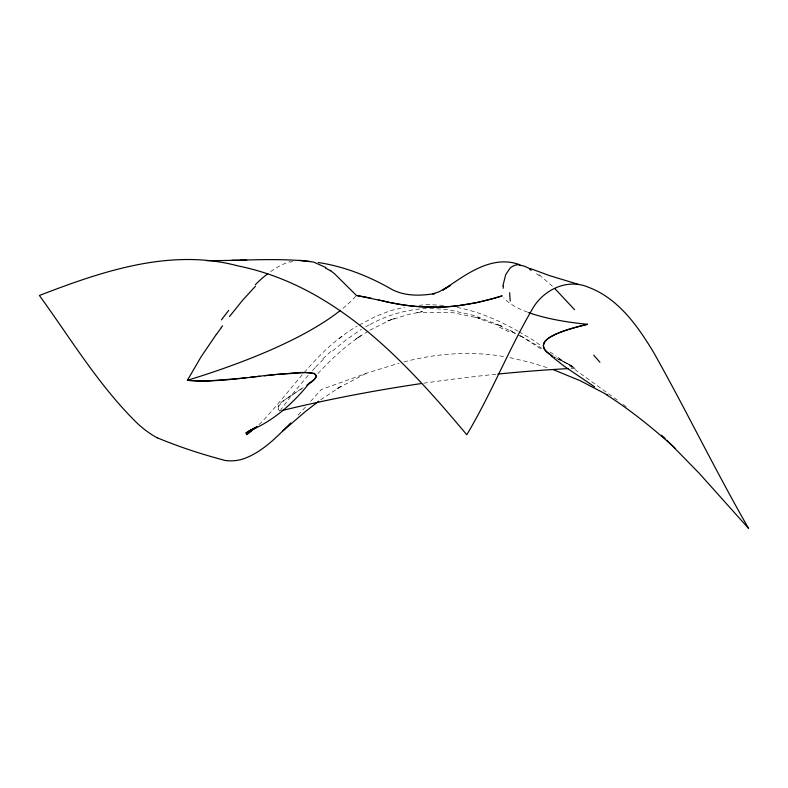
<?xml version="1.0" encoding="UTF-8"?>
<svg xmlns="http://www.w3.org/2000/svg" width="788" height="788" viewBox="0 0 788 788"><rect width="100%" height="100%" fill="white"/><g stroke="black" fill="none" stroke-linecap="round" stroke-linejoin="round"><path stroke-width="0.59" stroke-dasharray="3.94 2.96" d="M295.244 392.788C291.107 397.231 272.451 403.732 279.809 411.109L292.86 393.606L308.965 374.389M310.639 401.358L321.248 389.567L367.907 372.763L399.191 363.15M305.458 407.081L296.436 416.901M312.452 370.527L315.446 367.336M317.938 373.581C332.999 357.299 349.586 342.041 368.823 330.822M323.375 359.367L321.691 361.012A239.966 234.489 -19.3 0 0 315.466 367.356M332.566 350.936L346.72 339.362L361.396 329.325M258.937 424.525L260.828 422.969C292.259 390.129 316.707 349.399 357.122 326.153M339.017 338.761L342.967 335.855M320.686 399.821L342.012 385.627L336.24 389.154L366.253 373.325M358.865 337.047L355.486 339.273L362.844 334.437M303.232 387.578C294.564 394.167 282.951 398.383 277.474 408.233L279.809 411.109M301.43 388.77L295.924 392.335M365.671 326.793L370.025 324.39M369.818 330.221L390.681 319.721L394.798 318.382L387.794 320.933L408.637 314.392L422.457 311.644L416.921 312.314L452.479 312.639L479.99 318.293L475.381 317.121L488.915 322.341L501.956 326.193L497.661 324.676L516.573 333.964M359.229 325.04L375.058 316.697L390.168 310.767L404.618 307.182M403.899 361.919C436.769 353.32 471.451 350.749 505.01 356.777M418.98 305.311L427.391 304.592L444.077 305.399M509.944 357.673L529.772 362.273L549.768 368.429M457.099 307.399C478.572 311.536 498.902 320.342 517.844 331.118M500.213 325.572L473.726 315.387L449.652 310.009A133.674 133.507 73.8 0 0 427.697 308.738M564.139 362.047L565.311 362.608M562.977 361.485L559.51 359.801M566.474 363.169L569.35 364.568M556.702 358.373L571.497 365.74L574.964 368.232A433.114 112.832 -7.4 0 0 570.433 368.469M558.938 359.515L557.815 358.944M509.944 330.211L512.249 331.364M569.911 364.864L574.964 368.232L556.2 356.984M518.898 331.699L533.279 340.17L542.055 346.484M520.848 335.934L541.76 348.217M519.922 335.511L541.927 349.527M549.965 351.95L556.042 355.89M617.24 400.068L556.968 356.59M623.131 404.451L628.036 408.115M539.09 274.716L552.427 286.221M355.723 296.268A433.114 112.832 -7.4 0 1 342.219 308.955M289.954 262.286A133.674 64.399 -69.7 0 1 292.949 261.478M270.55 271.653A131.015 62.528 -68.6 0 1 290.102 261.577M423.658 383.204A433.114 112.832 -7.4 0 1 497.898 374.064M512.033 331.797A261.38 247.373 28.4 0 1 520.612 336.348M499.464 327.247A293.205 281.937 28.8 0 1 509.137 331.856M370.084 324.489A131.015 130.788 57.4 0 1 427.687 308.453M322.844 358.836A286.95 282.734 -12.8 0 1 332.043 350.355M536.461 273.751A77.874 27.324 55.6 0 1 539.386 275.908M527.566 312.176A247.915 64.586 -7.4 0 1 503.778 297.913"/><path stroke-width="1.18" d="M502.902 285.847L505.679 274.736L510.122 268.058A93.427 33.057 57.2 0 1 511.57 266.955L513.175 266.088A77.874 27.55 56.9 0 1 519.39 264.719M216.355 334.339L201.107 356.767L187.386 380.328L203.619 381.264L236.853 378.703M221.251 327.562L222.551 325.789M229.466 316.599L242.606 300.248L255.46 286.231M310.048 382.308C293.569 402.895 273.663 421.137 248.9 431.036L256.327 427.47M290.683 422.989C277.021 436.779 262.956 451.563 244.388 458.517A184.461 85.833 76.5 0 1 225.466 460.527C202.329 454.479 179.28 446.973 157.196 437.754M282.981 430.809L305.291 411.641L318.726 401.24M255.164 427.638L246.674 434.661L256.918 426.367M306.778 385.204C331.709 369.72 300.681 372.153 288.851 373.413M307.586 384.603L313.742 379.855L316.481 376.369L314.491 373.453L305.114 372.576L276.657 374.507M254.898 427.598L245.787 433.154L252.958 429.115M528.6 312.56A247.915 64.586 -7.4 0 0 587.503 324.301A105.444 27.472 -7.4 0 0 578.845 326.478C569.675 329.108 527.753 339.323 549.679 354.196A203.363 52.973 -7.4 0 0 550.585 354.817M587.503 324.301L578.835 326.478A95.594 24.901 -7.4 0 0 570.611 328.803M250.633 377.255L259.823 376.26M246.033 377.748L238.38 378.545M264.413 375.777L275.13 374.664M287.334 373.532C254.041 375.669 220.788 383.175 187.386 380.328A433.114 112.832 -7.4 0 0 340.534 310.314M206.397 260.641C240.803 260.838 275.298 257.794 309.615 261.37M301.538 260.68L313.585 262.059L325.877 267.516M240.389 260.365L246.713 260.404L231.879 260.286M519.637 265.192L522.799 265.773A60.282 21.059 55.4 0 1 525.547 266.689L529.25 268.393M331.068 271.102A261.38 123.302 -50.4 0 1 334.703 273.909L356.442 295.47L367.06 297.312M356.442 295.47L381.835 300.721M318.234 262.493C344.346 266.511 369.178 276.293 391.971 289.482C405.219 296.347 420.477 295.924 434.799 293.579L432.76 293.826L438.877 291.856L450.273 285.512L442.945 290.053C465.235 275.17 491.515 254.091 520.001 264.807M389.833 302.474L397.29 303.922A203.363 52.973 -7.4 0 0 400.196 304.414A164.131 42.759 -7.4 0 0 408.322 305.616A122.238 31.845 -7.4 0 0 417.108 306.542L437.074 307.192A59.898 15.602 -7.4 0 0 448.195 306.67A55.426 14.44 -7.4 0 0 457.808 305.724L476.77 302.572L494.145 298.268A105.444 27.472 -7.4 0 0 502.123 295.864L494.145 298.268A95.594 24.901 -7.4 0 1 485.704 300.533A76.249 19.867 -7.4 0 1 476.77 302.582A64.458 16.794 -7.4 0 1 467.422 304.335A57.307 14.933 -7.4 0 1 457.808 305.724C432.74 308.876 407.238 306.778 382.712 300.927M388.927 302.287L378.358 299.923M367.947 297.5L371.444 298.307M578.047 284.261L549.571 275.623L530.058 268.432M553.117 369.602L580.076 380.643L607.361 394.886M554.555 357.21L555.077 357.506M553.009 356.324L552.014 355.733M594.654 386.859L564.178 366.213L551.088 355.89M549.679 354.196L551.6 355.408M606.317 394.64C630.814 410.282 653.439 428.633 674.991 448.086M330.133 270.323L331.108 271.042M661.536 435.222L665.102 438.532M666.894 440.226L699.36 473.46L748.6 528.452C715.494 470.791 686.486 410.893 653.942 352.945C638.073 326.547 618.688 298.672 588.695 287.354C566.867 277.76 542.154 290.348 531.555 310.472C508.083 350.867 490.786 394.591 466.791 434.769C405.495 361.633 335.816 285.749 238.006 265.901C170.504 247.865 102.046 271.318 39.4 295.48C70.95 338.998 98.973 385.913 137.673 423.668A182.609 84.966 76.5 0 0 157.206 437.823M554.782 288.516L574.61 309.723M510.279 301.036A278.262 112.802 43.2 0 1 509.669 292.693M325.474 268.117A293.205 138.471 -53.7 0 1 329.995 270.511M298.79 260.523A133.674 64.399 -69.7 0 1 301.617 260.375M255.292 284.724A131.015 62.528 -68.6 0 1 267.861 273.633M221.458 319.869A286.95 103.139 -62.6 0 1 228.668 310.433M216.385 334.496A239.966 76.466 -61.4 0 1 221.27 327.729M282.025 410.558A433.114 112.832 -7.4 0 1 421.413 383.539M497.898 374.064A433.114 112.832 -7.4 0 1 568.168 368.597M593.699 355.142A286.33 14.115 49.2 0 1 599.924 362.263M570.62 328.803A76.249 19.867 -7.4 0 0 563.016 331.295A64.458 16.794 -7.4 0 0 556.338 333.954M556.348 333.954A57.307 14.933 -7.4 0 0 550.861 336.712A55.426 14.44 -7.4 0 0 546.852 339.52A59.898 15.602 -7.4 0 0 544.094 342.819L543.365 345.962L544.311 348.897A122.238 31.845 -7.4 0 0 546.537 351.635A164.131 42.759 -7.4 0 0 549.689 354.196M503.128 288.27A310.531 135.004 36.5 0 1 503.365 286.123M529.635 269.417A77.874 27.324 55.6 0 1 531.24 270.343"/></g></svg>
